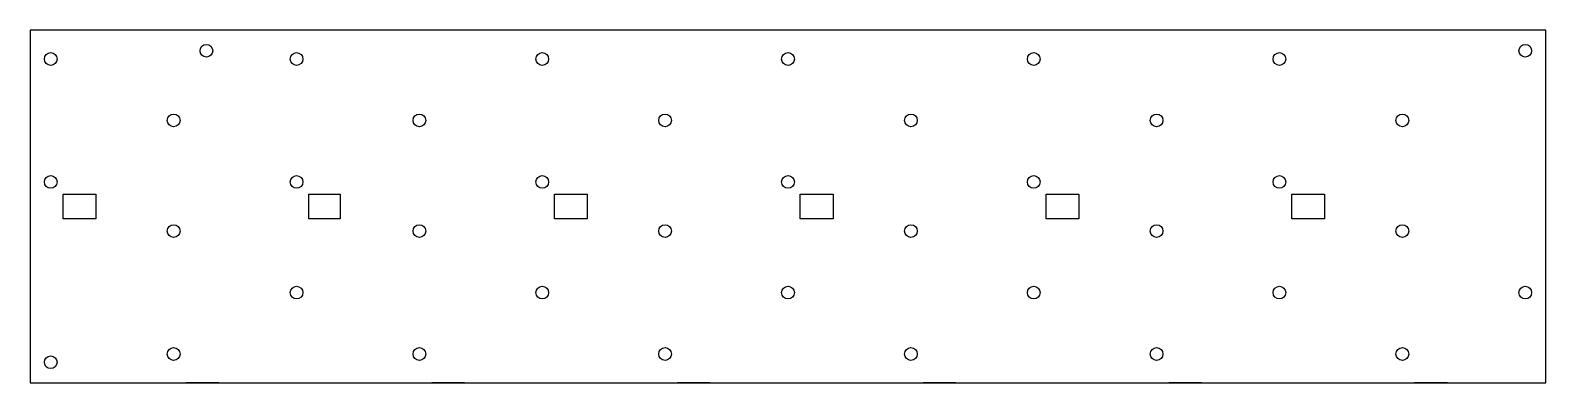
# Model space of a CAD drawing. Header units: millimetres. Extents: x 0 to 370, y 0 to 86.
import ezdxf

# ---------------------------------------------------------------- set-up
doc = ezdxf.new("R2010")
doc.units = ezdxf.units.MM
doc.layers.add('Pocket', color=7, linetype='CONTINUOUS')

msp = doc.modelspace()

# ---------------------------------------------------------------- linework, layer by layer
at = {"layer": 'Pocket'}
for p, q in [((0, 86), (0, 86, 1.5)), ((370, 86), (0, 86)), ((370, 86, 1.5), (0, 86, 1.5)), ((0, 86), (0, 86, 1.5)), ((0, 86), (0, 0)), ((0, 86, 1.5), (0, 0, 1.5)), ((370, 86), (0, 86)), ((0, 86), (0, 0)), ((370, 86, 1.5), (0, 86, 1.5)), ((0, 86, 1.5), (0, 0, 1.5)), ((370, 86), (370, 86, 1.5)), ((370, 0), (370, 86)), ((370, 0, 1.5), (370, 86, 1.5)), ((370, 86), (370, 86, 1.5)), ((370, 0), (370, 86)), ((370, 0, 1.5), (370, 86, 1.5)), ((6.55, 79), (6.55, 79, 1.5)), ((6.55, 79), (6.55, 79, 1.5)), ((44.55, 81), (44.55, 81, 1.5)), ((44.55, 81), (44.55, 81, 1.5)), ((66.55, 79), (66.55, 79, 1.5)), ((66.55, 79), (66.55, 79, 1.5)), ((126.55, 79), (126.55, 79, 1.5)), ((126.55, 79), (126.55, 79, 1.5)), ((186.55, 79), (186.55, 79, 1.5)), ((186.55, 79), (186.55, 79, 1.5)), ((246.55, 79), (246.55, 79, 1.5)), ((246.55, 79), (246.55, 79, 1.5)), ((306.55, 79), (306.55, 79, 1.5)), ((306.55, 79), (306.55, 79, 1.5)), ((366.55, 81), (366.55, 81, 1.5)), ((366.55, 81), (366.55, 81, 1.5)), ((36.55, 64), (36.55, 64, 1.5)), ((36.55, 64), (36.55, 64, 1.5)), ((96.55, 64), (96.55, 64, 1.5)), ((96.55, 64), (96.55, 64, 1.5)), ((156.55, 64), (156.55, 64, 1.5)), ((156.55, 64), (156.55, 64, 1.5)), ((216.55, 64), (216.55, 64, 1.5)), ((216.55, 64), (216.55, 64, 1.5)), ((276.55, 64), (276.55, 64, 1.5)), ((276.55, 64), (276.55, 64, 1.5)), ((336.55, 64), (336.55, 64, 1.5)), ((336.55, 64), (336.55, 64, 1.5)), ((6.55, 49), (6.55, 49, 1.5)), ((6.55, 49), (6.55, 49, 1.5)), ((66.55, 49), (66.55, 49, 1.5)), ((66.55, 49), (66.55, 49, 1.5)), ((126.55, 49), (126.55, 49, 1.5)), ((126.55, 49), (126.55, 49, 1.5)), ((186.55, 49), (186.55, 49, 1.5)), ((186.55, 49), (186.55, 49, 1.5)), ((246.55, 49), (246.55, 49, 1.5)), ((246.55, 49), (246.55, 49, 1.5)), ((306.55, 49), (306.55, 49, 1.5)), ((306.55, 49), (306.55, 49, 1.5)), ((8, 46), (8, 46, 1.5)), ((8, 46), (16, 46)), ((8, 46, 1.5), (16, 46, 1.5)), ((8, 46), (8, 46, 1.5)), ((8, 40), (8, 46)), ((8, 40, 1.5), (8, 46, 1.5)), ((8, 46), (16, 46)), ((8, 40), (8, 46)), ((8, 46, 1.5), (16, 46, 1.5)), ((8, 40, 1.5), (8, 46, 1.5)), ((16, 46), (16, 46, 1.5)), ((16, 46), (16, 46, 1.5)), ((16, 46), (16, 40)), ((16, 46, 1.5), (16, 40, 1.5)), ((16, 46), (16, 40)), ((16, 46, 1.5), (16, 40, 1.5)), ((68, 46), (68, 46, 1.5)), ((68, 46), (75.69, 46)), ((68, 46, 1.5), (75.69, 46, 1.5)), ((68, 46), (68, 46, 1.5)), ((68, 40), (68, 46)), ((68, 40, 1.5), (68, 46, 1.5)), ((68, 46), (75.69, 46)), ((68, 40), (68, 46)), ((68, 46, 1.5), (75.69, 46, 1.5)), ((68, 40, 1.5), (68, 46, 1.5)), ((75.69, 46), (75.69, 46, 1.5)), ((75.69, 46), (75.69, 46, 1.5)), ((75.69, 46), (75.69, 40)), ((75.69, 46, 1.5), (75.69, 40, 1.5)), ((75.69, 46), (75.69, 40)), ((75.69, 46, 1.5), (75.69, 40, 1.5)), ((128, 46), (128, 46, 1.5)), ((128, 46), (136, 46)), ((128, 46, 1.5), (136, 46, 1.5)), ((128, 46), (128, 46, 1.5)), ((128, 40), (128, 46)), ((128, 40, 1.5), (128, 46, 1.5)), ((128, 46), (136, 46)), ((128, 40), (128, 46)), ((128, 46, 1.5), (136, 46, 1.5)), ((128, 40, 1.5), (128, 46, 1.5)), ((136, 46), (136, 46, 1.5)), ((136, 46), (136, 46, 1.5)), ((136, 46), (136, 40)), ((136, 46, 1.5), (136, 40, 1.5)), ((136, 46), (136, 40)), ((136, 46, 1.5), (136, 40, 1.5)), ((188, 46), (188, 46, 1.5)), ((188, 46), (196, 46)), ((188, 46, 1.5), (196, 46, 1.5)), ((188, 46), (188, 46, 1.5)), ((188, 40), (188, 46)), ((188, 40, 1.5), (188, 46, 1.5)), ((188, 46), (196, 46)), ((188, 40), (188, 46)), ((188, 46, 1.5), (196, 46, 1.5)), ((188, 40, 1.5), (188, 46, 1.5)), ((196, 46), (196, 46, 1.5)), ((196, 46), (196, 46, 1.5)), ((196, 46), (196, 40)), ((196, 46, 1.5), (196, 40, 1.5)), ((196, 46), (196, 40)), ((196, 46, 1.5), (196, 40, 1.5)), ((248, 46), (248, 46, 1.5)), ((248, 46), (256, 46)), ((248, 46, 1.5), (256, 46, 1.5)), ((248, 46), (248, 46, 1.5)), ((248, 40), (248, 46)), ((248, 40, 1.5), (248, 46, 1.5)), ((248, 46), (256, 46)), ((248, 40), (248, 46)), ((248, 46, 1.5), (256, 46, 1.5)), ((248, 40, 1.5), (248, 46, 1.5)), ((256, 46), (256, 46, 1.5)), ((256, 46), (256, 46, 1.5)), ((256, 46), (256, 40)), ((256, 46, 1.5), (256, 40, 1.5)), ((256, 46), (256, 40)), ((256, 46, 1.5), (256, 40, 1.5)), ((308, 46), (308, 46, 1.5)), ((308, 46), (316, 46)), ((308, 46, 1.5), (316, 46, 1.5)), ((308, 46), (308, 46, 1.5)), ((308, 40), (308, 46)), ((308, 40, 1.5), (308, 46, 1.5)), ((308, 46), (316, 46)), ((308, 40), (308, 46)), ((308, 46, 1.5), (316, 46, 1.5)), ((308, 40, 1.5), (308, 46, 1.5)), ((316, 46), (316, 46, 1.5)), ((316, 46), (316, 46, 1.5)), ((316, 46), (316, 40)), ((316, 46, 1.5), (316, 40, 1.5)), ((316, 46), (316, 40)), ((316, 46, 1.5), (316, 40, 1.5)), ((8, 40), (8, 40, 1.5)), ((16, 40), (8, 40)), ((16, 40, 1.5), (8, 40, 1.5)), ((8, 40), (8, 40, 1.5)), ((16, 40), (8, 40)), ((16, 40, 1.5), (8, 40, 1.5)), ((16, 40), (16, 40, 1.5)), ((16, 40), (16, 40, 1.5)), ((36.55, 37), (36.55, 37, 1.5)), ((36.55, 37), (36.55, 37, 1.5)), ((68, 40), (68, 40, 1.5)), ((75.69, 40), (68, 40)), ((75.69, 40, 1.5), (68, 40, 1.5)), ((68, 40), (68, 40, 1.5)), ((75.69, 40), (68, 40)), ((75.69, 40, 1.5), (68, 40, 1.5)), ((75.69, 40), (75.69, 40, 1.5)), ((75.69, 40), (75.69, 40, 1.5)), ((96.55, 37), (96.55, 37, 1.5)), ((96.55, 37), (96.55, 37, 1.5)), ((128, 40), (128, 40, 1.5)), ((136, 40), (128, 40)), ((136, 40, 1.5), (128, 40, 1.5)), ((128, 40), (128, 40, 1.5)), ((136, 40), (128, 40)), ((136, 40, 1.5), (128, 40, 1.5)), ((136, 40), (136, 40, 1.5)), ((136, 40), (136, 40, 1.5)), ((156.55, 37), (156.55, 37, 1.5)), ((156.55, 37), (156.55, 37, 1.5)), ((188, 40), (188, 40, 1.5)), ((196, 40), (188, 40)), ((196, 40, 1.5), (188, 40, 1.5)), ((188, 40), (188, 40, 1.5)), ((196, 40), (188, 40)), ((196, 40, 1.5), (188, 40, 1.5)), ((196, 40), (196, 40, 1.5)), ((196, 40), (196, 40, 1.5)), ((216.55, 37), (216.55, 37, 1.5)), ((216.55, 37), (216.55, 37, 1.5)), ((248, 40), (248, 40, 1.5)), ((256, 40), (248, 40)), ((256, 40, 1.5), (248, 40, 1.5)), ((248, 40), (248, 40, 1.5)), ((256, 40), (248, 40)), ((256, 40, 1.5), (248, 40, 1.5)), ((256, 40), (256, 40, 1.5)), ((256, 40), (256, 40, 1.5)), ((276.55, 37), (276.55, 37, 1.5)), ((276.55, 37), (276.55, 37, 1.5)), ((308, 40), (308, 40, 1.5)), ((316, 40), (308, 40)), ((316, 40, 1.5), (308, 40, 1.5)), ((308, 40), (308, 40, 1.5)), ((316, 40), (308, 40)), ((316, 40, 1.5), (308, 40, 1.5)), ((316, 40), (316, 40, 1.5)), ((316, 40), (316, 40, 1.5)), ((336.55, 37), (336.55, 37, 1.5)), ((336.55, 37), (336.55, 37, 1.5)), ((66.55, 22), (66.55, 22, 1.5)), ((66.55, 22), (66.55, 22, 1.5)), ((126.55, 22), (126.55, 22, 1.5)), ((126.55, 22), (126.55, 22, 1.5)), ((186.55, 22), (186.55, 22, 1.5)), ((186.55, 22), (186.55, 22, 1.5)), ((246.55, 22), (246.55, 22, 1.5)), ((246.55, 22), (246.55, 22, 1.5)), ((306.55, 22), (306.55, 22, 1.5)), ((306.55, 22), (306.55, 22, 1.5)), ((366.55, 22), (366.55, 22, 1.5)), ((366.55, 22), (366.55, 22, 1.5)), ((6.55, 5), (6.55, 5, 1.5)), ((6.55, 5), (6.55, 5, 1.5)), ((36.55, 7), (36.55, 7, 1.5)), ((36.55, 7), (36.55, 7, 1.5)), ((96.55, 7), (96.55, 7, 1.5)), ((96.55, 7), (96.55, 7, 1.5)), ((156.55, 7), (156.55, 7, 1.5)), ((156.55, 7), (156.55, 7, 1.5)), ((216.55, 7), (216.55, 7, 1.5)), ((216.55, 7), (216.55, 7, 1.5)), ((276.55, 7), (276.55, 7, 1.5)), ((276.55, 7), (276.55, 7, 1.5)), ((336.55, 7), (336.55, 7, 1.5)), ((336.55, 7), (336.55, 7, 1.5)), ((0, 0), (38, 0)), ((0, 0, 1.5), (38, 0, 1.5)), ((0, 0), (0, 0, 1.5)), ((0, 0), (0, 0, 1.5)), ((0, 0), (38, 0)), ((0, 0, 1.5), (38, 0, 1.5)), ((38, 0), (38, 0, 1.5)), ((46, 0), (38, 0)), ((38, 0, 1.5), (46, 0, 1.5)), ((38, 0), (38, 0, 1.5)), ((46, 0), (38, 0)), ((38, 0, 1.5), (46, 0, 1.5)), ((46, 0), (46, 0, 1.5)), ((46, 0), (98, 0)), ((46, 0, 1.5), (98, 0, 1.5)), ((46, 0), (46, 0, 1.5)), ((46, 0), (98, 0)), ((46, 0, 1.5), (98, 0, 1.5)), ((98, 0), (98, 0, 1.5)), ((106, 0), (98, 0)), ((98, 0, 1.5), (106, 0, 1.5)), ((98, 0), (98, 0, 1.5)), ((106, 0), (98, 0)), ((98, 0, 1.5), (106, 0, 1.5)), ((106, 0), (106, 0, 1.5)), ((106, 0), (158, 0)), ((106, 0, 1.5), (158, 0, 1.5)), ((106, 0), (106, 0, 1.5)), ((106, 0), (158, 0)), ((106, 0, 1.5), (158, 0, 1.5)), ((158, 0), (158, 0, 1.5)), ((166, 0), (158, 0)), ((158, 0, 1.5), (166, 0, 1.5)), ((158, 0), (158, 0, 1.5)), ((166, 0), (158, 0)), ((158, 0, 1.5), (166, 0, 1.5)), ((166, 0), (166, 0, 1.5)), ((166, 0), (218, 0)), ((166, 0, 1.5), (218, 0, 1.5)), ((166, 0), (166, 0, 1.5)), ((166, 0), (218, 0)), ((166, 0, 1.5), (218, 0, 1.5)), ((218, 0), (218, 0, 1.5)), ((226, 0), (218, 0)), ((218, 0, 1.5), (226, 0, 1.5)), ((218, 0), (218, 0, 1.5)), ((226, 0), (218, 0)), ((218, 0, 1.5), (226, 0, 1.5)), ((226, 0), (226, 0, 1.5)), ((226, 0), (278, 0)), ((226, 0, 1.5), (278, 0, 1.5)), ((226, 0), (226, 0, 1.5)), ((226, 0), (278, 0)), ((226, 0, 1.5), (278, 0, 1.5)), ((278, 0), (278, 0, 1.5)), ((286, 0), (278, 0)), ((278, 0, 1.5), (286, 0, 1.5)), ((278, 0), (278, 0, 1.5)), ((286, 0), (278, 0)), ((278, 0, 1.5), (286, 0, 1.5)), ((286, 0), (286, 0, 1.5)), ((286, 0), (338, 0)), ((286, 0, 1.5), (338, 0, 1.5)), ((286, 0), (286, 0, 1.5)), ((286, 0), (338, 0)), ((286, 0, 1.5), (338, 0, 1.5)), ((338, 0), (338, 0, 1.5)), ((346, 0), (338, 0)), ((338, 0, 1.5), (346, 0, 1.5)), ((338, 0), (338, 0, 1.5)), ((346, 0), (338, 0)), ((338, 0, 1.5), (346, 0, 1.5)), ((346, 0), (346, 0, 1.5)), ((346, 0), (370, 0)), ((346, 0, 1.5), (370, 0, 1.5)), ((346, 0), (346, 0, 1.5)), ((346, 0), (370, 0)), ((346, 0, 1.5), (370, 0, 1.5)), ((370, 0), (370, 0, 1.5)), ((370, 0), (370, 0, 1.5))]:
    msp.add_line(p, q, dxfattribs=at)
for centre in [(43, 81), (43, 81), (43, 81), (43, 81), (365, 81), (365, 81), (365, 81), (365, 81), (5, 79), (5, 79), (5, 79), (5, 79), (65, 79), (65, 79), (65, 79), (65, 79), (125, 79), (125, 79), (125, 79), (125, 79), (185, 79), (185, 79), (185, 79), (185, 79), (245, 79), (245, 79), (245, 79), (245, 79), (305, 79), (305, 79), (305, 79), (305, 79), (35, 64), (35, 64), (35, 64), (35, 64), (95, 64), (95, 64), (95, 64), (95, 64), (155, 64), (155, 64), (155, 64), (155, 64), (215, 64), (215, 64), (215, 64), (215, 64), (275, 64), (275, 64), (275, 64), (275, 64), (335, 64), (335, 64), (335, 64), (335, 64), (5, 49), (5, 49), (5, 49), (5, 49), (65, 49), (65, 49), (65, 49), (65, 49), (125, 49), (125, 49), (125, 49), (125, 49), (185, 49), (185, 49), (185, 49), (185, 49), (245, 49), (245, 49), (245, 49), (245, 49), (305, 49), (305, 49), (305, 49), (305, 49), (35, 37), (35, 37), (35, 37), (35, 37), (95, 37), (95, 37), (95, 37), (95, 37), (155, 37), (155, 37), (155, 37), (155, 37), (215, 37), (215, 37), (215, 37), (215, 37), (275, 37), (275, 37), (275, 37), (275, 37), (335, 37), (335, 37), (335, 37), (335, 37), (65, 22), (65, 22), (65, 22), (65, 22), (125, 22), (125, 22), (125, 22), (125, 22), (185, 22), (185, 22), (185, 22), (185, 22), (245, 22), (245, 22), (245, 22), (245, 22), (305, 22), (305, 22), (305, 22), (305, 22), (365, 22), (365, 22), (365, 22), (365, 22), (35, 7), (35, 7), (35, 7), (35, 7), (95, 7), (95, 7), (95, 7), (95, 7), (155, 7), (155, 7), (155, 7), (155, 7), (215, 7), (215, 7), (215, 7), (215, 7), (275, 7), (275, 7), (275, 7), (275, 7), (335, 7), (335, 7), (335, 7), (335, 7), (5, 5), (5, 5), (5, 5), (5, 5)]:
    msp.add_circle(centre, 1.55, dxfattribs=at)

doc.saveas('drawing.dxf')
